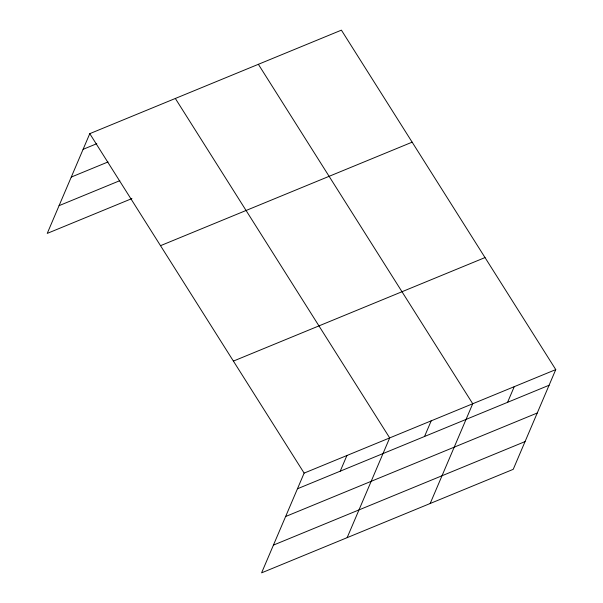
<?xml version="1.0" encoding="UTF-8"?>
<svg xmlns="http://www.w3.org/2000/svg" width="603" height="603" viewBox="0 0 603 603"><rect width="100%" height="100%" fill="white"/><g stroke="black" fill="none" stroke-linecap="round" stroke-linejoin="round"><path stroke-width="0.9" d="M555.762 369.594L304.138 473.106L261.596 572.85L513.221 469.338L555.762 369.594L341.404 30.15L89.779 133.662L47.238 233.406L131.936 198.568M340.235 471.169L346.913 455.506M347.147 537.657L389.689 437.906L175.337 98.47M424.527 436.489L431.213 420.826M430.18 503.497L472.729 403.746L258.37 64.31M507.568 402.329L514.246 386.666M83.101 149.325L96.789 143.695M71.267 177.071L108.05 161.943M59.071 205.661L119.816 180.674M160.519 245.677L412.143 142.165M233.399 361.091L485.023 257.571M297.46 488.769L549.084 385.249M285.626 516.515L537.25 413.002M273.43 545.104L525.055 441.592M89.779 133.662L304.138 473.106"/></g></svg>
